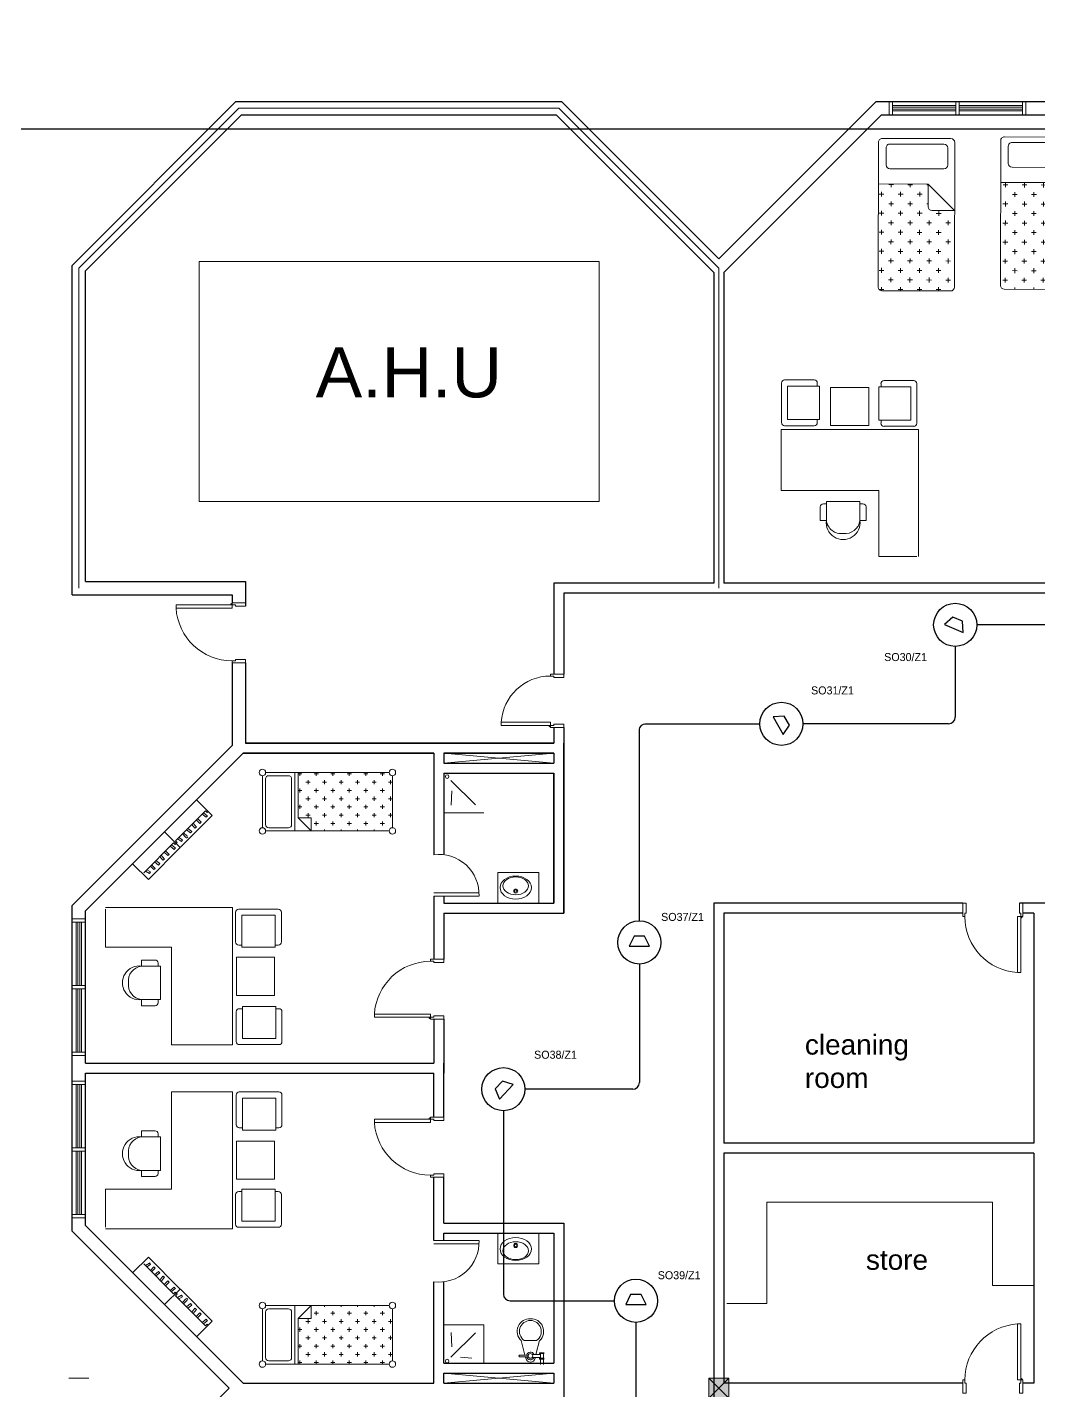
# Model space of a CAD drawing. Extents: x -59 to 582, y -1177 to 100.
# Drawn here: x 184.93 to 200.1, y -450.9 to -430.45 of the extents above; entities that cross this region are included whole.
import ezdxf
from ezdxf.enums import TextEntityAlignment as Align

# ---------------------------------------------------------------- set-up
doc = ezdxf.new("R2010")
doc.units = 0
doc.header["$LTSCALE"] = 0.15
doc.layers.get('0').update_dxf_attribs({"color": 252})
for name, color, linetype in [('0 sockets', 252, 'Continuous'), ('0 sound', 252, 'Continuous'), ('AUTOINCR', 7, 'Continuous'), ('bound', 252, 'Continuous'), ('d1', 252, 'Continuous'), ('FIRE_LOOP', 7, 'Continuous')]:
    doc.layers.add(name, color=color, linetype=linetype)
for name, color, linetype, lineweight in [('anal', 252, 'Continuous', 20), ('DOOR', 252, 'Continuous', 20), ('FUR', 252, 'Continuous', 9), ('FURNITURE-1', 252, 'Continuous', 9), ('sofa', 252, 'Continuous', 9), ('wall', 252, 'Continuous', 30)]:
    doc.layers.add(name, color=color, linetype=linetype, lineweight=lineweight)
doc.styles.add('ROMAND', font='ROMAND.SHX')

# ---------------------------------------------------------------- blocks, each defined once
blk = doc.blocks.new('WQ')
h = blk.add_hatch(color=6)
h.dxf.hatch_style = 1
h.paths.add_polyline_path([(-126.091, 5), (-126.091, -169.521), (126.091, -169.521), (126.091, 5)])
h.paths.add_polyline_path([(121.091, 0), (121.091, -164.521), (-121.091, -164.521), (-121.091, 0)], flags=16)
at = {"layer": '0 sockets', "color": 3, "style": 'ROMAND'}
blk.add_attdef('ACCESS_CONTROL', (-48.663, 7.622), '', height=7.973, dxfattribs=at)
blk = doc.blocks.new('A$C48FC3568')
at = {"layer": 'FUR'}
h = blk.add_hatch(dxfattribs=at)
h.set_pattern_fill('CROSS', color=256, scale=0.5, style=0)
h.set_pattern_definition([(0, (-34.60875, 58.23435), (0.125, -0.125), [0.0625, -0.1875]), (270, (-34.5775, 58.2656), (-0.125, -0.125), [0.0625, -0.1875])])
h.paths.add_polyline_path([(1.055, 0.703), (1.055, 1), (0.05, 1, 0.414214), (0, 0.95), (0, 0.05, 0.414214), (0.05, 0), (1.402, 0), (1.402, 0.653), (1.105, 0.653, -0.414214)])
for p, q in [((0, 0.95), (0, 0.05)), ((1.95, 1), (0.05, 1)), ((1.402, 0.653), (1.055, 1)), ((1.055, 1), (1.055, 0.703)), ((1.877, 0.909), (1.652, 0.909)), ((2, 0.05), (2, 0.95)), ((1.602, 0.859), (1.602, 0.15)), ((1.927, 0.15), (1.927, 0.859)), ((1.402, 0.653), (1.105, 0.653)), ((1.402, 0), (1.402, 0.653)), ((1.652, 0.1), (1.877, 0.1)), ((0.05, 0), (1.95, 0))]:
    blk.add_line(p, q, dxfattribs=at)
for centre, start, end in [((0.05, 0.95), 90, 180), ((1.652, 0.859), 90, 180), ((1.877, 0.859), 360, 90), ((1.95, 0.95), 360, 90), ((1.105, 0.703), 180, 270), ((0.05, 0.05), 180, 270), ((1.652, 0.15), 180, 270), ((1.877, 0.15), 270, 0), ((1.95, 0.05), 270, 360)]:
    blk.add_arc(centre, 0.05, start, end, dxfattribs=at)
blk = doc.blocks.new('D90')
at = {"layer": 'DOOR'}
for points in [[(0.03, 0.2), (0.03, 1.04), (0.078, 1.04), (0.078, 0.2)], [(0.03, 0.2), (0, 0.2), (0, 0), (0.05, 0), (0.05, 0.15), (0.03, 0.15)], [(0.87, 0.2), (0.9, 0.2), (0.9, 0), (0.85, 0), (0.85, 0.15), (0.87, 0.15)]]:
    blk.add_lwpolyline(points, close=True, dxfattribs=at)
blk.add_circle((0.02, 0.21), 0.01, dxfattribs=at)
blk.add_arc((0.025, 0.197), 0.845, 0.2218, 86.3889, dxfattribs=at)
blk = doc.blocks.new('D80')
at = {"layer": 'DOOR'}
for points in [[(0.03, 0.2), (0.03, 0.94), (0.078, 0.94), (0.078, 0.2)], [(0.03, 0.2), (0, 0.2), (0, 0), (0.05, 0), (0.05, 0.15), (0.03, 0.15)], [(0.77, 0.2), (0.8, 0.2), (0.8, 0), (0.75, 0), (0.75, 0.15), (0.77, 0.15)]]:
    blk.add_lwpolyline(points, close=True, dxfattribs=at)
blk.add_circle((0.02, 0.21), 0.01, dxfattribs=at)
blk.add_arc((0.03, 0.2), 0.74, 0, 86.2769, dxfattribs=at)
blk = doc.blocks.new('ELLIPSE')
blk.add_circle((0.5, 0.5), 0.5)
blk = doc.blocks.new('ARCH')
at = {"layer": 'anal'}
blk.add_hatch(color=256, dxfattribs=at).paths.add_polyline_path([(17.55, 358.35), (17.25, 358.35), (17.25, 358.05), (17.55, 358.05)])
for p, q in [((19.958, 377.4), (19.958, 377.5)), ((20.008, 377.5), (20.008, 377.3)), ((20.958, 377.5), (20.958, 377.3)), ((21.008, 377.5), (21.008, 377.3)), ((21.958, 377.5), (21.958, 377.3)), ((22.008, 377.4), (22.008, 377.5)), ((10.2, 377.4), (7.8, 375)), ((7.8, 375), (10.2, 377.4)), ((15, 377.4), (10.2, 377.4)), ((10.2, 377.4), (15, 377.4)), ((17.4, 375), (15, 377.4)), ((15, 377.4), (17.4, 375)), ((19.958, 377.4), (19.958, 377.3)), ((20.008, 377.44), (20.958, 377.44)), ((20.008, 377.415), (20.958, 377.415)), ((20.008, 377.4), (20.008, 377.3)), ((20.008, 377.385), (20.958, 377.385)), ((20.008, 377.36), (20.958, 377.36)), ((21.008, 377.44), (21.958, 377.44)), ((21.008, 377.415), (21.958, 377.415)), ((21.008, 377.385), (21.958, 377.385)), ((21.008, 377.36), (21.958, 377.36)), ((21.958, 377.4), (21.958, 377.3)), ((22.008, 377.4), (22.008, 377.3)), ((7.8, 375), (7.8, 370.2)), ((7.8, 370.2), (7.8, 375)), ((17.4, 372.6), (17.4, 375)), ((17.4, 372.6), (17.4, 375)), ((17.4, 372.6), (17.4, 375)), ((17.4, 372.6), (17.4, 375)), ((17.4, 372.6), (17.4, 375)), ((17.4, 372.6), (17.4, 375)), ((17.4, 372.6), (17.4, 375)), ((17.4, 372.6), (17.4, 375)), ((17.4, 372.6), (17.4, 375)), ((17.4, 372.6), (17.4, 375)), ((17.4, 372.6), (17.4, 375)), ((17.4, 372.6), (17.4, 375)), ((17.4, 372.6), (17.4, 375)), ((17.4, 372.6), (17.4, 375)), ((17.4, 372.6), (17.4, 375)), ((17.4, 372.6), (17.4, 375)), ((17.4, 372.6), (17.4, 375)), ((17.4, 372.6), (17.4, 375)), ((17.4, 370.2), (17.4, 375)), ((17.4, 375), (17.4, 370.2)), ((14.925, 367.575), (13.275, 367.725)), ((14.925, 367.725), (13.275, 367.575)), ((13.275, 367.575), (14.925, 367.725)), ((14.925, 367.575), (13.275, 367.725)), ((7.8, 365.242), (7.7, 365.242)), ((7.8, 365.242), (7.9, 365.242)), ((7.7, 365.192), (7.9, 365.192)), ((7.76, 364.242), (7.76, 365.192)), ((7.785, 364.242), (7.785, 365.192)), ((7.8, 365.192), (7.9, 365.192)), ((7.815, 364.242), (7.815, 365.192)), ((7.84, 364.242), (7.84, 365.192)), ((7.7, 364.242), (7.9, 364.242)), ((7.9, 364.242), (7.9, 364.192)), ((7.7, 364.192), (7.9, 364.192)), ((7.76, 363.242), (7.76, 364.192)), ((7.785, 363.242), (7.785, 364.192)), ((7.815, 363.242), (7.815, 364.192)), ((7.84, 363.242), (7.84, 364.192)), ((7.7, 363.242), (7.9, 363.242)), ((7.8, 363.192), (7.7, 363.192)), ((7.8, 363.242), (7.9, 363.242)), ((7.8, 363.192), (7.9, 363.192)), ((7.8, 362.808), (7.7, 362.808)), ((7.8, 362.808), (7.9, 362.808)), ((7.7, 362.758), (7.9, 362.758)), ((7.76, 361.808), (7.76, 362.758)), ((7.785, 361.808), (7.785, 362.758)), ((7.8, 362.758), (7.9, 362.758)), ((7.815, 361.808), (7.815, 362.758)), ((7.84, 361.808), (7.84, 362.758)), ((7.7, 361.808), (7.9, 361.808)), ((7.7, 361.758), (7.9, 361.758)), ((7.76, 360.808), (7.76, 361.758)), ((7.785, 360.808), (7.785, 361.758)), ((7.815, 360.808), (7.815, 361.758)), ((7.84, 360.808), (7.84, 361.758)), ((7.9, 361.808), (7.9, 361.758)), ((7.7, 360.808), (7.9, 360.808)), ((7.8, 360.758), (7.7, 360.758)), ((7.8, 360.808), (7.9, 360.808)), ((7.8, 360.758), (7.9, 360.758)), ((7.95, 358.35), (7.65, 358.35)), ((14.925, 358.275), (13.275, 358.425)), ((14.925, 358.425), (13.275, 358.275)), ((17.25, 358.35), (17.55, 358.05)), ((17.55, 358.35), (17.25, 358.05)), ((17.55, 358.35), (17.25, 358.35)), ((17.25, 358.35), (17.25, 358.05)), ((17.55, 358.05), (17.55, 358.35))]:
    blk.add_line(p, q, dxfattribs=at)
blk.add_lwpolyline([(15.607, 375.099), (9.607, 375.099), (9.607, 371.499), (15.607, 371.499)], close=True, dxfattribs=at)
at = {"layer": 'bound', "color": 2}
blk.add_lwpolyline([(91.902, 377.348), (94.426, 377.348), (94.426, 312.722), (-14.994, 312.722), (-14.994, 377.09), (94.639, 377.09)], dxfattribs=at)
at = {"layer": 'DOOR'}
for points in [[(21.091, 365.275), (21.061, 365.275), (21.061, 365.475), (21.111, 365.475), (21.111, 365.325), (21.091, 365.325)], [(21.931, 365.275), (21.961, 365.275), (21.961, 365.475), (21.911, 365.475), (21.911, 365.325), (21.931, 365.325)], [(21.931, 365.275), (21.931, 364.435), (21.883, 364.435), (21.883, 365.275)], [(13.075, 364.604), (13.075, 364.634), (13.275, 364.634), (13.275, 364.584), (13.125, 364.584), (13.125, 364.604)], [(13.075, 363.764), (12.235, 363.764), (12.235, 363.812), (13.075, 363.812)], [(13.075, 363.764), (13.075, 363.734), (13.275, 363.734), (13.275, 363.784), (13.125, 363.784), (13.125, 363.764)], [(13.075, 362.236), (12.235, 362.236), (12.235, 362.188), (13.075, 362.188)], [(13.075, 362.236), (13.075, 362.266), (13.275, 362.266), (13.275, 362.216), (13.125, 362.216), (13.125, 362.236)], [(13.075, 361.396), (13.075, 361.366), (13.275, 361.366), (13.275, 361.416), (13.125, 361.416), (13.125, 361.396)], [(21.931, 358.325), (21.931, 359.165), (21.883, 359.165), (21.883, 358.325)], [(21.091, 358.325), (21.061, 358.325), (21.061, 358.125), (21.111, 358.125), (21.111, 358.275), (21.091, 358.275)], [(21.931, 358.325), (21.961, 358.325), (21.961, 358.125), (21.911, 358.125), (21.911, 358.275), (21.931, 358.275)]]:
    blk.add_lwpolyline(points, close=True, dxfattribs=at)
for centre in [(21.941, 365.265), (13.065, 363.754), (13.065, 362.246), (21.941, 358.335)]:
    blk.add_circle(centre, 0.01, dxfattribs=at)
for centre, start, end in [((21.936, 365.278), 180.2218, 266.3889), ((13.078, 363.759), 90.2218, 176.3889), ((13.078, 362.241), 183.6111, 269.7782), ((21.936, 358.322), 93.6111, 179.7782)]:
    blk.add_arc(centre, 0.845, start, end, dxfattribs=at)
at = {"layer": 'FUR'}
for p, q in [((18.341, 372.98), (18.341, 373.277)), ((18.387, 373.323), (18.833, 373.323)), ((18.433, 373.232), (18.913, 373.232)), ((18.433, 372.98), (18.433, 373.232)), ((18.878, 373.232), (18.878, 373.277)), ((18.913, 372.98), (18.913, 373.232)), ((19.078, 373.211), (19.649, 373.211)), ((19.078, 373.211), (19.078, 372.64)), ((19.649, 373.211), (19.649, 372.64)), ((19.799, 372.971), (19.799, 373.222)), ((20.279, 373.222), (19.799, 373.222)), ((19.834, 373.222), (19.834, 373.268)), ((20.325, 373.313), (19.879, 373.313)), ((20.279, 372.971), (20.279, 373.222)), ((20.371, 372.971), (20.371, 373.268)), ((18.341, 372.98), (18.341, 372.683)), ((18.433, 372.98), (18.433, 372.729)), ((18.913, 372.98), (18.913, 372.729)), ((19.799, 372.971), (19.799, 372.719)), ((20.279, 372.971), (20.279, 372.719)), ((20.371, 372.971), (20.371, 372.673)), ((20.395, 372.579), (18.337, 372.579)), ((18.337, 372.579), (18.337, 371.665)), ((18.387, 372.637), (18.833, 372.637)), ((18.433, 372.729), (18.913, 372.729)), ((18.878, 372.729), (18.878, 372.683)), ((19.078, 372.64), (19.649, 372.64)), ((20.279, 372.719), (19.799, 372.719)), ((19.834, 372.719), (19.834, 372.673)), ((20.325, 372.628), (19.879, 372.628)), ((20.395, 370.674), (20.395, 372.579)), ((19.799, 371.665), (18.337, 371.665)), ((19.799, 371.665), (19.799, 370.674)), ((18.923, 371.216), (18.923, 371.42)), ((19.015, 371.466), (18.969, 371.466)), ((19.266, 371.5), (19.015, 371.5)), ((19.015, 371.216), (19.015, 371.5)), ((19.266, 371.5), (19.518, 371.5)), ((19.518, 371.216), (19.518, 371.5)), ((19.518, 371.466), (19.563, 371.466)), ((19.609, 371.216), (19.609, 371.42)), ((18.923, 371.216), (19.015, 371.216)), ((19.518, 371.216), (19.609, 371.216)), ((20.371, 370.674), (19.799, 370.674)), ((10.555, 367.387), (10.555, 366.607)), ((12.456, 367.436), (10.604, 367.436)), ((10.604, 367.339), (10.604, 366.656)), ((10.945, 367.387), (10.652, 367.387)), ((10.994, 367.339), (10.994, 366.656)), ((11.042, 367.436), (11.042, 366.559)), ((11.091, 367.436), (11.091, 366.754)), ((11.147, 367.415), (11.091, 367.415)), ((11.116, 367.436), (11.116, 367.384)), ((11.271, 367.291), (11.209, 367.291)), ((11.24, 367.322), (11.24, 367.26)), ((11.395, 367.415), (11.333, 367.415)), ((11.364, 367.436), (11.364, 367.384)), ((11.519, 367.291), (11.457, 367.291)), ((11.488, 367.322), (11.488, 367.26)), ((11.643, 367.415), (11.581, 367.415)), ((11.612, 367.436), (11.612, 367.384)), ((11.767, 367.291), (11.705, 367.291)), ((11.736, 367.322), (11.736, 367.26)), ((11.89, 367.415), (11.828, 367.415)), ((11.859, 367.436), (11.859, 367.384)), ((12.014, 367.291), (11.952, 367.291)), ((11.983, 367.322), (11.983, 367.26)), ((12.138, 367.415), (12.076, 367.415)), ((12.107, 367.436), (12.107, 367.384)), ((12.262, 367.291), (12.2, 367.291)), ((12.231, 367.322), (12.231, 367.26)), ((12.386, 367.415), (12.324, 367.415)), ((12.355, 367.436), (12.355, 367.384)), ((12.505, 367.291), (12.448, 367.291)), ((12.478, 367.322), (12.478, 367.26)), ((12.505, 366.607), (12.505, 367.387)), ((11.147, 367.167), (11.091, 367.167)), ((11.116, 367.198), (11.116, 367.136)), ((11.24, 367.074), (11.24, 367.013)), ((11.395, 367.167), (11.333, 367.167)), ((11.364, 367.198), (11.364, 367.136)), ((11.488, 367.074), (11.488, 367.013)), ((11.643, 367.167), (11.581, 367.167)), ((11.612, 367.198), (11.612, 367.136)), ((11.736, 367.074), (11.736, 367.013)), ((11.89, 367.167), (11.828, 367.167)), ((11.859, 367.198), (11.859, 367.136)), ((11.983, 367.074), (11.983, 367.013)), ((12.138, 367.167), (12.076, 367.167)), ((12.107, 367.198), (12.107, 367.136)), ((12.231, 367.074), (12.231, 367.013)), ((12.386, 367.167), (12.324, 367.167)), ((12.355, 367.198), (12.355, 367.136)), ((12.478, 367.074), (12.478, 367.013)), ((11.147, 366.92), (11.091, 366.92)), ((11.116, 366.951), (11.116, 366.889)), ((11.271, 367.043), (11.209, 367.043)), ((11.395, 366.92), (11.333, 366.92)), ((11.364, 366.951), (11.364, 366.889)), ((11.519, 367.043), (11.457, 367.043)), ((11.643, 366.92), (11.581, 366.92)), ((11.612, 366.951), (11.612, 366.889)), ((11.767, 367.043), (11.705, 367.043)), ((11.89, 366.92), (11.828, 366.92)), ((11.859, 366.951), (11.859, 366.889)), ((12.014, 367.043), (11.952, 367.043)), ((12.138, 366.92), (12.076, 366.92)), ((12.107, 366.951), (12.107, 366.889)), ((12.262, 367.043), (12.2, 367.043)), ((12.386, 366.92), (12.324, 366.92)), ((12.355, 366.951), (12.355, 366.889)), ((12.505, 367.043), (12.448, 367.043)), ((11.286, 366.559), (11.091, 366.754)), ((11.091, 366.754), (11.286, 366.754)), ((11.271, 366.796), (11.209, 366.796)), ((11.24, 366.827), (11.24, 366.765)), ((11.286, 366.754), (11.286, 366.559)), ((11.395, 366.672), (11.333, 366.672)), ((11.364, 366.703), (11.364, 366.641)), ((11.519, 366.796), (11.457, 366.796)), ((11.488, 366.827), (11.488, 366.765)), ((11.643, 366.672), (11.581, 366.672)), ((11.612, 366.703), (11.612, 366.641)), ((11.767, 366.796), (11.705, 366.796)), ((11.736, 366.827), (11.736, 366.765)), ((11.89, 366.672), (11.828, 366.672)), ((11.859, 366.703), (11.859, 366.641)), ((12.014, 366.796), (11.952, 366.796)), ((11.983, 366.827), (11.983, 366.765)), ((12.138, 366.672), (12.076, 366.672)), ((12.107, 366.703), (12.107, 366.641)), ((12.262, 366.796), (12.2, 366.796)), ((12.231, 366.827), (12.231, 366.765)), ((12.386, 366.672), (12.324, 366.672)), ((12.355, 366.703), (12.355, 366.641)), ((12.505, 366.796), (12.448, 366.796)), ((12.478, 366.827), (12.478, 366.765)), ((10.604, 366.559), (12.456, 366.559)), ((10.652, 366.607), (10.945, 366.607)), ((11.488, 366.579), (11.488, 366.559)), ((11.736, 366.579), (11.736, 366.559)), ((11.983, 366.579), (11.983, 366.559)), ((12.231, 366.579), (12.231, 366.559)), ((8.2, 365.409), (10.105, 365.409)), ((8.2, 365.385), (8.2, 364.814)), ((10.105, 365.409), (10.105, 363.352)), ((10.154, 365.339), (10.154, 364.894)), ((10.497, 365.385), (10.2, 365.385)), ((10.245, 365.294), (10.245, 364.814)), ((10.497, 365.294), (10.245, 365.294)), ((10.497, 365.385), (10.794, 365.385)), ((10.497, 365.294), (10.748, 365.294)), ((10.748, 365.294), (10.748, 364.814)), ((10.84, 365.339), (10.84, 364.894)), ((9.191, 364.814), (8.2, 364.814)), ((9.191, 364.814), (9.191, 363.352)), ((10.245, 364.848), (10.2, 364.848)), ((10.497, 364.814), (10.245, 364.814)), ((10.497, 364.814), (10.748, 364.814)), ((10.748, 364.848), (10.794, 364.848)), ((8.742, 364.623), (8.946, 364.623)), ((8.742, 364.532), (8.742, 364.623)), ((10.166, 364.092), (10.166, 364.664)), ((10.737, 364.664), (10.166, 364.664)), ((10.737, 364.092), (10.737, 364.664)), ((8.742, 364.532), (9.026, 364.532)), ((8.992, 364.532), (8.992, 364.578)), ((9.026, 364.281), (9.026, 364.532)), ((9.026, 364.281), (9.026, 364.029)), ((8.742, 363.938), (8.742, 364.029)), ((8.742, 364.029), (9.026, 364.029)), ((8.992, 364.029), (8.992, 363.983)), ((10.737, 364.092), (10.166, 364.092)), ((8.742, 363.938), (8.946, 363.938)), ((10.163, 363.401), (10.163, 363.847)), ((10.255, 363.893), (10.209, 363.893)), ((10.506, 363.927), (10.255, 363.927)), ((10.255, 363.447), (10.255, 363.927)), ((10.506, 363.927), (10.758, 363.927)), ((10.758, 363.447), (10.758, 363.927)), ((10.758, 363.893), (10.803, 363.893)), ((10.849, 363.401), (10.849, 363.847)), ((10.506, 363.447), (10.255, 363.447)), ((10.506, 363.447), (10.758, 363.447)), ((10.105, 363.352), (9.191, 363.352)), ((10.506, 363.355), (10.209, 363.355)), ((10.506, 363.355), (10.803, 363.355)), ((10.105, 362.648), (9.191, 362.648)), ((9.191, 361.186), (9.191, 362.648)), ((10.105, 360.591), (10.105, 362.648)), ((10.163, 362.599), (10.163, 362.153)), ((10.506, 362.645), (10.209, 362.645)), ((10.506, 362.645), (10.803, 362.645)), ((10.849, 362.599), (10.849, 362.153)), ((10.506, 362.553), (10.255, 362.553)), ((10.255, 362.553), (10.255, 362.073)), ((10.506, 362.553), (10.758, 362.553)), ((10.758, 362.553), (10.758, 362.073)), ((8.742, 362.062), (8.742, 361.971)), ((8.742, 362.062), (8.946, 362.062)), ((8.742, 361.971), (9.026, 361.971)), ((8.992, 361.971), (8.992, 362.017)), ((9.026, 361.719), (9.026, 361.971)), ((10.255, 362.107), (10.209, 362.107)), ((10.506, 362.073), (10.255, 362.073)), ((10.506, 362.073), (10.758, 362.073)), ((10.758, 362.107), (10.803, 362.107)), ((10.166, 361.908), (10.166, 361.336)), ((10.737, 361.908), (10.166, 361.908)), ((10.737, 361.908), (10.737, 361.336)), ((9.026, 361.719), (9.026, 361.468)), ((8.742, 361.468), (9.026, 361.468)), ((8.742, 361.468), (8.742, 361.377)), ((8.742, 361.377), (8.946, 361.377)), ((8.992, 361.468), (8.992, 361.422)), ((10.737, 361.336), (10.166, 361.336)), ((9.191, 361.186), (8.2, 361.186)), ((8.2, 360.615), (8.2, 361.186)), ((10.245, 361.152), (10.2, 361.152)), ((10.497, 361.186), (10.245, 361.186)), ((10.245, 360.706), (10.245, 361.186)), ((10.497, 361.186), (10.748, 361.186)), ((10.748, 360.706), (10.748, 361.186)), ((10.748, 361.152), (10.794, 361.152)), ((10.154, 360.661), (10.154, 361.106)), ((10.84, 360.661), (10.84, 361.106)), ((8.2, 360.591), (10.105, 360.591)), ((10.497, 360.615), (10.2, 360.615)), ((10.497, 360.706), (10.245, 360.706)), ((10.497, 360.706), (10.748, 360.706)), ((10.497, 360.615), (10.794, 360.615)), ((10.555, 358.613), (10.555, 359.393)), ((10.604, 359.441), (12.456, 359.441)), ((10.604, 358.661), (10.604, 359.344)), ((10.652, 359.393), (10.945, 359.393)), ((10.994, 358.661), (10.994, 359.344)), ((11.042, 358.564), (11.042, 359.441)), ((11.286, 359.441), (11.091, 359.246)), ((11.286, 359.246), (11.286, 359.441)), ((11.395, 359.328), (11.333, 359.328)), ((11.364, 359.297), (11.364, 359.359)), ((11.488, 359.421), (11.488, 359.441)), ((11.643, 359.328), (11.581, 359.328)), ((11.612, 359.297), (11.612, 359.359)), ((11.736, 359.421), (11.736, 359.441)), ((11.89, 359.328), (11.828, 359.328)), ((11.859, 359.297), (11.859, 359.359)), ((11.983, 359.421), (11.983, 359.441)), ((12.138, 359.328), (12.076, 359.328)), ((12.107, 359.297), (12.107, 359.359)), ((12.231, 359.421), (12.231, 359.441)), ((12.386, 359.328), (12.324, 359.328)), ((12.355, 359.297), (12.355, 359.359)), ((12.505, 359.393), (12.505, 358.613)), ((11.091, 359.246), (11.286, 359.246)), ((11.091, 358.564), (11.091, 359.246)), ((11.116, 359.049), (11.116, 359.111)), ((11.271, 359.204), (11.209, 359.204)), ((11.24, 359.173), (11.24, 359.235)), ((11.364, 359.049), (11.364, 359.111)), ((11.519, 359.204), (11.457, 359.204)), ((11.488, 359.173), (11.488, 359.235)), ((11.612, 359.049), (11.612, 359.111)), ((11.767, 359.204), (11.705, 359.204)), ((11.736, 359.173), (11.736, 359.235)), ((11.859, 359.049), (11.859, 359.111)), ((12.014, 359.204), (11.952, 359.204)), ((11.983, 359.173), (11.983, 359.235)), ((12.107, 359.049), (12.107, 359.111)), ((12.262, 359.204), (12.2, 359.204)), ((12.231, 359.173), (12.231, 359.235)), ((12.355, 359.049), (12.355, 359.111)), ((12.505, 359.204), (12.448, 359.204)), ((12.478, 359.173), (12.478, 359.235)), ((11.147, 359.08), (11.091, 359.08)), ((11.271, 358.957), (11.209, 358.957)), ((11.24, 358.926), (11.24, 358.987)), ((11.395, 359.08), (11.333, 359.08)), ((11.519, 358.957), (11.457, 358.957)), ((11.488, 358.926), (11.488, 358.987)), ((11.643, 359.08), (11.581, 359.08)), ((11.767, 358.957), (11.705, 358.957)), ((11.736, 358.926), (11.736, 358.987)), ((11.89, 359.08), (11.828, 359.08)), ((12.014, 358.957), (11.952, 358.957)), ((11.983, 358.926), (11.983, 358.987)), ((12.138, 359.08), (12.076, 359.08)), ((12.262, 358.957), (12.2, 358.957)), ((12.231, 358.926), (12.231, 358.987)), ((12.386, 359.08), (12.324, 359.08)), ((12.505, 358.957), (12.448, 358.957)), ((12.478, 358.926), (12.478, 358.987)), ((11.147, 358.833), (11.091, 358.833)), ((11.116, 358.802), (11.116, 358.864)), ((11.271, 358.709), (11.209, 358.709)), ((11.24, 358.678), (11.24, 358.74)), ((11.395, 358.833), (11.333, 358.833)), ((11.364, 358.802), (11.364, 358.864)), ((11.519, 358.709), (11.457, 358.709)), ((11.488, 358.678), (11.488, 358.74)), ((11.643, 358.833), (11.581, 358.833)), ((11.612, 358.802), (11.612, 358.864)), ((11.767, 358.709), (11.705, 358.709)), ((11.736, 358.678), (11.736, 358.74)), ((11.89, 358.833), (11.828, 358.833)), ((11.859, 358.802), (11.859, 358.864)), ((12.014, 358.709), (11.952, 358.709)), ((11.983, 358.678), (11.983, 358.74)), ((12.138, 358.833), (12.076, 358.833)), ((12.107, 358.802), (12.107, 358.864)), ((12.262, 358.709), (12.2, 358.709)), ((12.231, 358.678), (12.231, 358.74)), ((12.386, 358.833), (12.324, 358.833)), ((12.355, 358.802), (12.355, 358.864)), ((12.505, 358.709), (12.448, 358.709)), ((12.478, 358.678), (12.478, 358.74)), ((12.456, 358.564), (10.604, 358.564)), ((10.945, 358.613), (10.652, 358.613)), ((11.147, 358.585), (11.091, 358.585)), ((11.116, 358.564), (11.116, 358.616)), ((11.395, 358.585), (11.333, 358.585)), ((11.364, 358.564), (11.364, 358.616)), ((11.643, 358.585), (11.581, 358.585)), ((11.612, 358.564), (11.612, 358.616)), ((11.89, 358.585), (11.828, 358.585)), ((11.859, 358.564), (11.859, 358.616)), ((12.138, 358.585), (12.076, 358.585)), ((12.107, 358.564), (12.107, 358.616)), ((12.386, 358.585), (12.324, 358.585)), ((12.355, 358.564), (12.355, 358.616))]:
    blk.add_line(p, q, dxfattribs=at)
for centre, radius in [((10.555, 367.436), 0.0488), ((12.505, 367.436), 0.0488), ((10.555, 366.559), 0.0487), ((12.505, 366.559), 0.0488), ((10.555, 359.441), 0.0487), ((12.505, 359.441), 0.0488), ((10.555, 358.564), 0.0488), ((12.505, 358.564), 0.0488)]:
    blk.add_circle(centre, radius, dxfattribs=at)
for centre, radius, start, end in [((18.387, 373.277), 0.0457, 90, 180), ((18.833, 373.277), 0.0457, 360, 90), ((19.879, 373.268), 0.0457, 90, 180), ((20.325, 373.268), 0.0457, 0, 90), ((18.387, 372.683), 0.0457, 180, 270), ((18.833, 372.683), 0.0457, 270, 360), ((19.879, 372.673), 0.0457, 180, 270), ((20.325, 372.673), 0.0457, 270, 0), ((18.969, 371.42), 0.0457, 90, 180), ((19.563, 371.42), 0.0457, 0, 90), ((19.266, 371.182), 0.254, 172.4334, 7.5666), ((19.238, 371.244), 0.225, 187.1177, 277.1177), ((19.294, 371.244), 0.225, 262.8823, 352.8823), ((10.652, 367.339), 0.0488, 90, 180), ((10.945, 367.339), 0.0488, 0, 90), ((10.652, 366.656), 0.0488, 180, 270), ((10.945, 366.656), 0.0488, 270, 0), ((10.2, 365.339), 0.0457, 90, 180), ((10.794, 365.339), 0.0457, 360, 90), ((10.2, 364.894), 0.0457, 180, 270), ((10.794, 364.894), 0.0457, 270, 360), ((8.946, 364.578), 0.0457, 0, 90), ((8.709, 364.281), 0.254, 82.4334, 277.5666), ((8.77, 364.308), 0.225, 97.1177, 187.1177), ((8.77, 364.253), 0.225, 172.8823, 262.8823), ((8.946, 363.983), 0.0457, 270, 0), ((10.209, 363.847), 0.0457, 90, 180), ((10.803, 363.847), 0.0457, 0, 90), ((10.209, 363.401), 0.0457, 180, 270), ((10.803, 363.401), 0.0457, 270, 0), ((10.209, 362.599), 0.0457, 90, 180), ((10.803, 362.599), 0.0457, 360, 90), ((10.209, 362.153), 0.0457, 180, 270), ((10.803, 362.153), 0.0457, 270, 360), ((8.709, 361.719), 0.254, 82.4334, 277.5666), ((8.77, 361.747), 0.225, 97.1177, 187.1177), ((8.946, 362.017), 0.0457, 360, 90), ((8.77, 361.692), 0.225, 172.8823, 262.8823), ((8.946, 361.422), 0.0457, 270, 360), ((10.2, 361.106), 0.0457, 90, 180), ((10.794, 361.106), 0.0457, 0, 90), ((10.2, 360.661), 0.0457, 180, 270), ((10.794, 360.661), 0.0457, 270, 0), ((10.652, 359.344), 0.0488, 90, 180), ((10.945, 359.344), 0.0488, 0, 90), ((10.652, 358.661), 0.0488, 180, 270), ((10.945, 358.661), 0.0488, 270, 0)]:
    blk.add_arc(centre, radius, start, end, dxfattribs=at)
at = {"layer": 'FURNITURE-1'}
for p, q in [((9.701, 366.862), (9.252, 366.411)), ((9.801, 366.793), (9.566, 367.027)), ((9.725, 366.838), (9.701, 366.862)), ((9.741, 366.854), (9.725, 366.838)), ((9.801, 366.793), (9.325, 366.315)), ((9.543, 366.6), (9.498, 366.658)), ((9.565, 366.617), (9.517, 366.677)), ((9.619, 366.67), (9.564, 366.725)), ((9.638, 366.69), (9.583, 366.744)), ((9.638, 366.69), (9.619, 366.67)), ((9.713, 366.764), (9.651, 366.812)), ((9.729, 366.786), (9.67, 366.831)), ((9.713, 366.764), (9.73, 366.787)), ((9.322, 366.312), (9.087, 366.545)), ((9.356, 366.426), (9.3, 366.459)), ((9.409, 366.46), (9.355, 366.514)), ((9.428, 366.479), (9.374, 366.533)), ((9.479, 366.529), (9.417, 366.577)), ((9.438, 366.47), (9.419, 366.45)), ((9.495, 366.551), (9.437, 366.596)), ((9.478, 366.529), (9.495, 366.551)), ((9.565, 366.617), (9.543, 366.6)), ((9.221, 366.381), (8.776, 365.933)), ((9.322, 366.312), (8.845, 365.833)), ((9.139, 366.189), (9.084, 366.243)), ((9.158, 366.208), (9.104, 366.263)), ((9.233, 366.283), (9.171, 366.331)), ((9.249, 366.304), (9.19, 366.35)), ((9.246, 366.357), (9.221, 366.381)), ((9.233, 366.283), (9.25, 366.306)), ((9.263, 366.372), (9.248, 366.357)), ((9.275, 366.387), (9.251, 366.411)), ((9.26, 366.369), (9.275, 366.384)), ((9.342, 366.403), (9.28, 366.439)), ((9.341, 366.401), (9.356, 366.426)), ((8.845, 365.833), (8.609, 366.068)), ((8.948, 365.998), (8.894, 366.052)), ((8.999, 366.048), (8.937, 366.096)), ((9.015, 366.07), (8.957, 366.115)), ((8.998, 366.047), (9.015, 366.07)), ((9.064, 366.119), (9.018, 366.177)), ((9.085, 366.135), (9.037, 366.196)), ((9.085, 366.135), (9.064, 366.119)), ((9.158, 366.208), (9.139, 366.189)), ((8.862, 365.921), (8.801, 365.958)), ((8.876, 365.945), (8.82, 365.978)), ((8.861, 365.92), (8.876, 365.945)), ((8.929, 365.979), (8.875, 366.033)), ((8.948, 365.998), (8.929, 365.979)), ((8.845, 360.167), (8.609, 359.932)), ((9.322, 359.688), (8.845, 360.167)), ((9.221, 359.619), (8.776, 360.067)), ((8.862, 360.079), (8.801, 360.042)), ((8.876, 360.055), (8.82, 360.022)), ((8.861, 360.08), (8.876, 360.055)), ((8.929, 360.021), (8.875, 359.967)), ((8.948, 360.002), (8.894, 359.948)), ((8.948, 360.002), (8.929, 360.021)), ((8.999, 359.952), (8.937, 359.904)), ((9.015, 359.93), (8.957, 359.885)), ((8.998, 359.953), (9.015, 359.93)), ((9.064, 359.881), (9.018, 359.823)), ((9.085, 359.865), (9.037, 359.804)), ((9.085, 359.865), (9.064, 359.881)), ((9.139, 359.811), (9.084, 359.757)), ((9.158, 359.792), (9.104, 359.737)), ((9.158, 359.792), (9.139, 359.811)), ((9.233, 359.717), (9.171, 359.669)), ((9.249, 359.696), (9.19, 359.65)), ((9.233, 359.717), (9.25, 359.694)), ((9.322, 359.688), (9.087, 359.455)), ((9.246, 359.643), (9.221, 359.619)), ((9.263, 359.628), (9.248, 359.643)), ((9.275, 359.613), (9.251, 359.589)), ((9.701, 359.138), (9.252, 359.589)), ((9.26, 359.631), (9.275, 359.616)), ((9.342, 359.597), (9.28, 359.561)), ((9.356, 359.574), (9.3, 359.541)), ((9.801, 359.207), (9.325, 359.685)), ((9.341, 359.599), (9.356, 359.574)), ((9.409, 359.54), (9.355, 359.486)), ((9.428, 359.521), (9.374, 359.467)), ((9.438, 359.53), (9.419, 359.55)), ((9.479, 359.471), (9.417, 359.423)), ((9.495, 359.449), (9.437, 359.404)), ((9.478, 359.471), (9.495, 359.449)), ((9.543, 359.4), (9.498, 359.342)), ((9.565, 359.383), (9.517, 359.323)), ((9.565, 359.383), (9.543, 359.4)), ((9.619, 359.33), (9.564, 359.275)), ((9.638, 359.31), (9.583, 359.256)), ((9.638, 359.31), (9.619, 359.33)), ((9.801, 359.207), (9.566, 358.973)), ((9.713, 359.236), (9.651, 359.188)), ((9.729, 359.214), (9.67, 359.169)), ((9.725, 359.162), (9.701, 359.138)), ((9.713, 359.236), (9.73, 359.213)), ((9.741, 359.146), (9.725, 359.162))]:
    blk.add_line(p, q, dxfattribs=at)
at = {"layer": 'FURNITURE-1', "ltscale": 0.5}
for p, q in [((14.701, 365.934), (14.085, 365.934)), ((14.085, 365.475), (14.085, 365.934)), ((14.701, 365.475), (14.701, 365.934)), ((14.085, 360.525), (14.085, 360.066)), ((14.701, 360.525), (14.701, 360.066)), ((14.701, 360.066), (14.085, 360.066))]:
    blk.add_line(p, q, dxfattribs=at)
at = {"layer": 'sofa'}
for p, q in [((13.38, 367.318), (13.752, 366.953)), ((13.388, 366.946), (13.395, 367.161)), ((13.275, 366.831), (13.875, 366.831)), ((13.125, 365.631), (13.804, 365.631)), ((13.125, 365.581), (13.804, 365.581)), ((18.12, 360.992), (21.506, 360.992)), ((18.12, 359.471), (18.12, 360.992)), ((21.506, 360.992), (21.506, 359.743)), ((13.125, 360.419), (13.804, 360.419)), ((13.125, 360.369), (13.804, 360.369)), ((21.506, 359.743), (22.125, 359.743)), ((17.52, 359.471), (18.12, 359.471)), ((13.275, 359.153), (13.875, 359.153)), ((13.875, 359.153), (13.875, 358.575)), ((13.38, 358.665), (13.752, 359.03)), ((13.388, 359.038), (13.395, 358.823)), ((14.493, 358.698), (14.436, 358.917)), ((14.482, 358.917), (14.667, 358.917)), ((14.659, 358.709), (14.714, 358.917)), ((14.413, 358.697), (14.542, 358.697)), ((14.542, 358.674), (14.413, 358.674)), ((14.505, 358.651), (14.499, 358.674)), ((14.725, 358.709), (14.601, 358.709)), ((14.714, 358.72), (14.714, 358.732)), ((14.714, 358.732), (14.783, 358.732)), ((14.783, 358.72), (14.714, 358.72)), ((14.725, 358.651), (14.725, 358.72)), ((14.772, 358.72), (14.772, 358.651)), ((13.526, 358.669), (13.698, 358.65)), ((14.6, 358.663), (14.725, 358.663)), ((14.644, 358.651), (14.647, 358.663)), ((14.714, 358.651), (14.783, 358.651)), ((14.714, 358.639), (14.714, 358.651)), ((14.783, 358.639), (14.714, 358.639)), ((14.725, 358.558), (14.725, 358.639)), ((14.772, 358.639), (14.772, 358.558))]:
    blk.add_line(p, q, dxfattribs=at)
for centre, radius in [((13.326, 367.375), 0.0268), ((14.355, 365.658), 0.0306), ((14.355, 365.658), 0.0172), ((14.355, 360.342), 0.0306), ((14.355, 360.342), 0.0172), ((14.575, 358.686), 0.0347), ((13.326, 358.608), 0.0268)]:
    blk.add_circle(centre, radius, dxfattribs=at)
for centre, radius, start, end in [((13.205, 365.606), 0.6, 357.612, 97.6539), ((13.205, 360.394), 0.6, 262.3461, 2.388), ((14.564, 359.055), 0.188, 86.62, 226.9828), ((14.576, 359.053), 0.165, 90.3, 235.4946), ((14.586, 359.055), 0.188, 313.0172, 93.38), ((14.574, 359.053), 0.165, 304.5054, 89.7), ((14.413, 358.686), 0.0116, 90, 270), ((14.575, 358.686), 0.0579, 23.4137, 168.1237), ((14.575, 358.686), 0.0579, 191.423, 337.1495), ((14.575, 358.664), 0.0707, 190.3889, 349.6111)]:
    blk.add_arc(centre, radius, start, end, dxfattribs=at)
at = {"layer": 'wall'}
for p, q in [((7.7, 375.041), (10.159, 377.5)), ((10.159, 377.5), (15.041, 377.5)), ((15.041, 377.5), (17.4, 375.141)), ((17.4, 375.141), (19.759, 377.5)), ((19.759, 377.5), (24.641, 377.5)), ((7.9, 374.959), (10.241, 377.3)), ((10.241, 377.3), (14.959, 377.3)), ((14.959, 377.3), (17.325, 374.934)), ((17.475, 374.934), (19.841, 377.3)), ((19.841, 377.3), (24.559, 377.3)), ((7.7, 370.1), (7.7, 375.041)), ((7.9, 370.3), (7.9, 374.959)), ((17.325, 374.934), (17.325, 370.275)), ((17.475, 374.934), (17.475, 370.275)), ((7.9, 370.3), (10.3, 370.3)), ((10.3, 370.3), (10.3, 369.93)), ((17.325, 370.275), (14.925, 370.275)), ((14.925, 370.275), (14.925, 368.912)), ((17.4, 370.125), (15.075, 370.125)), ((15.075, 370.125), (15.075, 368.912)), ((23.127, 370.125), (17.325, 370.125)), ((23.127, 370.275), (17.475, 370.275)), ((7.7, 370.1), (10.1, 370.1)), ((10.1, 370.1), (10.1, 369.98)), ((10.1, 369.08), (10.1, 367.841)), ((10.3, 369.08), (10.3, 367.875)), ((14.925, 368.112), (14.925, 367.875)), ((15.075, 368.112), (15.075, 367.725)), ((10.3, 367.875), (14.925, 367.875)), ((14.925, 367.875), (10.3, 367.875)), ((15.075, 367.875), (15.075, 365.325)), ((15.075, 365.325), (15.075, 367.875)), ((7.7, 365.441), (10.1, 367.841)), ((10.1, 367.841), (7.7, 365.441)), ((7.9, 365.359), (10.266, 367.725)), ((10.266, 367.725), (7.9, 365.359)), ((10.266, 367.725), (13.125, 367.725)), ((13.125, 367.725), (10.266, 367.725)), ((13.125, 367.725), (13.125, 366.201)), ((14.925, 367.725), (13.275, 367.725)), ((14.925, 367.725), (13.275, 367.725)), ((13.275, 367.725), (13.275, 367.575)), ((13.275, 367.725), (14.925, 367.725)), ((14.925, 367.725), (14.925, 367.575)), ((14.925, 367.725), (14.925, 367.575)), ((14.925, 367.725), (14.925, 367.575)), ((13.275, 367.575), (14.925, 367.575)), ((13.275, 367.425), (13.275, 366.202)), ((13.275, 367.425), (14.925, 367.425)), ((14.925, 365.475), (14.925, 367.425)), ((14.925, 367.425), (14.925, 365.475)), ((14.925, 367.425), (14.925, 365.475)), ((7.7, 360.559), (7.7, 365.441)), ((13.125, 365.581), (13.125, 364.634)), ((13.275, 365.581), (13.275, 365.475)), ((13.275, 365.475), (14.925, 365.475)), ((17.325, 365.475), (17.325, 357.583)), ((21.061, 365.475), (17.325, 365.475)), ((22.439, 365.475), (21.911, 365.475)), ((7.9, 363.075), (7.9, 365.359)), ((13.275, 365.325), (13.275, 364.634)), ((13.275, 365.325), (15.075, 365.325)), ((17.475, 365.325), (17.475, 361.875)), ((21.061, 365.325), (17.475, 365.325)), ((17.475, 365.325), (17.475, 364.275)), ((22.125, 365.325), (21.961, 365.325)), ((22.125, 365.325), (22.125, 361.875)), ((17.475, 364.125), (17.475, 361.875)), ((13.125, 363.734), (13.125, 363.075)), ((13.275, 363.734), (13.275, 362.925)), ((7.9, 363.075), (13.125, 363.075)), ((13.275, 362.266), (13.275, 363.075)), ((7.9, 360.641), (7.9, 362.925)), ((7.9, 362.925), (13.125, 362.925)), ((7.9, 362.925), (13.125, 362.925)), ((13.125, 362.266), (13.125, 362.925)), ((22.125, 361.875), (17.475, 361.875)), ((22.125, 361.725), (17.475, 361.725)), ((17.475, 361.725), (17.475, 360.675)), ((17.475, 361.725), (17.475, 358.275)), ((22.125, 361.725), (22.125, 358.275)), ((13.125, 360.419), (13.125, 361.366)), ((13.275, 360.675), (13.275, 361.366)), ((10.059, 358.2), (7.7, 360.559)), ((10.266, 358.275), (7.9, 360.641)), ((13.275, 360.675), (15.075, 360.675)), ((13.275, 360.419), (13.275, 360.525)), ((13.275, 360.525), (14.925, 360.525)), ((14.925, 360.525), (14.925, 358.575)), ((14.925, 360.525), (14.925, 358.575)), ((14.925, 360.525), (14.925, 358.575)), ((15.075, 360.675), (15.075, 357.104)), ((13.125, 358.275), (13.125, 359.799)), ((13.275, 358.575), (13.275, 359.798)), ((13.275, 358.575), (14.925, 358.575)), ((10.266, 358.275), (13.125, 358.275)), ((13.275, 358.425), (14.925, 358.425)), ((13.275, 358.275), (13.275, 358.425)), ((13.275, 358.275), (14.925, 358.275)), ((14.925, 358.425), (14.925, 358.275)), ((21.061, 358.275), (17.475, 358.275)), ((22.125, 358.275), (21.961, 358.275)), ((7.7, 355.841), (10.059, 358.2))]:
    blk.add_line(p, q, dxfattribs=at)
at = {"layer": 'DOOR', "xscale": -1, "rotation": 90}
blk.add_blockref('D90', (10.3, 369.98), dxfattribs=at)
at = {"layer": 'DOOR', "rotation": 90}
blk.add_blockref('D80', (15.075, 368.112), dxfattribs=at)
at = {"layer": 'FUR', "xscale": -1.142857142856969, "yscale": 1.142857142856997, "zscale": 1.142857142856983, "rotation": 269.8740982340422}
for p in [(19.791, 374.66), (21.624, 374.683)]:
    blk.add_blockref('A$C48FC3568', p, dxfattribs=at)
at = {"layer": 'sofa', "extrusion": (0, 0, -1), "rotation": 180}
for p, xscale, yscale, zscale in [((-14.12, 365.883), 0.4712399999999661, 0.3450149999999894, -0.47124), ((-14.164, 365.87), 0.3824999999999932, 0.2677499999999782, -0.3825)]:
    blk.add_blockref('ELLIPSE', p, dxfattribs=dict(at, xscale=xscale, yscale=yscale, zscale=zscale))
at = {"layer": 'sofa'}
for p, xscale, yscale, zscale in [((14.12, 360.117), 0.4712399999999661, 0.3450149999999894, 0.4712399999999661), ((14.164, 360.13), 0.3824999999999932, 0.2677499999999782, 0.3824999999999932)]:
    blk.add_blockref('ELLIPSE', p, dxfattribs=dict(at, xscale=xscale, yscale=yscale, zscale=zscale))
at = {"layer": 'anal', "insert": (11.354, 373.811), "char_height": 0.75, "width": 4.8, "attachment_point": 1}
blk.add_mtext('{\\fArial|b0|i0|c0|p34;A.H.U}', dxfattribs=at)
at = {"layer": 'd1', "char_height": 0.3, "width": 2.4256, "attachment_point": 1}
for s, insert in [('{\\fArial|b0|i0|c0|p34;cleaning room}', (18.692, 363.505)), ('{\\fArial|b0|i0|c0|p34;store}', (19.608, 360.278))]:
    blk.add_mtext(s, dxfattribs=dict(at, insert=insert))
blk = doc.blocks.new('T-PA01')
at = {"color": 6}
for p, q in [((36, 94), (-58, 49)), ((-58, 49), (-58, -49)), ((36, -94), (36, 94)), ((-58, -49), (36, -94))]:
    blk.add_line(p, q, dxfattribs=at)
blk.add_circle((0, 0), 200, dxfattribs=at)

msp = doc.modelspace()

# ---------------------------------------------------------------- linework, layer by layer
at = {"layer": '0 sockets', "color": 3}
msp.add_lwpolyline([(194.112, -443.852), (194.112, -440.996, -0.414214), (194.212, -440.896), (195.923, -440.896)], format="xyb", dxfattribs=at)
at = {"layer": 'FIRE_LOOP', "color": 3}
for p, q in [((201.517, -439.412), (199.171, -439.412)), ((198.85, -439.732), (198.85, -440.796)), ((198.75, -440.896), (196.563, -440.896)), ((194.112, -444.499), (194.112, -446.276)), ((194.012, -446.376), (192.393, -446.376)), ((192.073, -446.696), (192.073, -449.449)), ((192.173, -449.549), (193.738, -449.549)), ((194.061, -449.873), (194.061, -454.428))]:
    msp.add_line(p, q, dxfattribs=at)
for centre, start, end in [((198.75, -440.796), 270, 0), ((194.012, -446.276), 270, 360), ((192.173, -449.449), 180, 270)]:
    msp.add_arc(centre, 0.1, start, end, dxfattribs=at)

# ---------------------------------------------------------------- block references
at = {"layer": '0 sockets', "color": 3}
for name, p in [('WQ', (244.611, -370.234)), ('ARCH', (177.903, -809.062))]:
    msp.add_blockref(name, p, dxfattribs=at)
at = {"layer": '0 sound', "xscale": 0.001617016088281897, "yscale": 0.001617016088281897, "zscale": 0.001617016088281897}
for p, rotation in [((198.85, -439.412), 247.2255256573748), ((196.243, -440.896), 209.6473191658428), ((194.112, -444.175), 270), ((192.073, -446.376), 317.1886540497092), ((194.061, -449.549), 270)]:
    msp.add_blockref('T-PA01', p, dxfattribs=dict(at, rotation=rotation))

# ---------------------------------------------------------------- texts
at = {"layer": 'AUTOINCR', "color": 1}
msp.add_text('SO30/Z1', height=0.12, dxfattribs=at).set_placement((198.427, -439.835), align=Align.TOP_RIGHT)
for s, p in [('SO31/Z1', (196.688, -440.491)), ('SO37/Z1', (194.439, -443.888)), ('SO38/Z1', (192.534, -445.955)), ('SO39/Z1', (194.388, -449.262))]:
    msp.add_text(s, height=0.12, dxfattribs=at).set_placement(p, align=Align.BOTTOM_LEFT)

doc.saveas('drawing.dxf')
